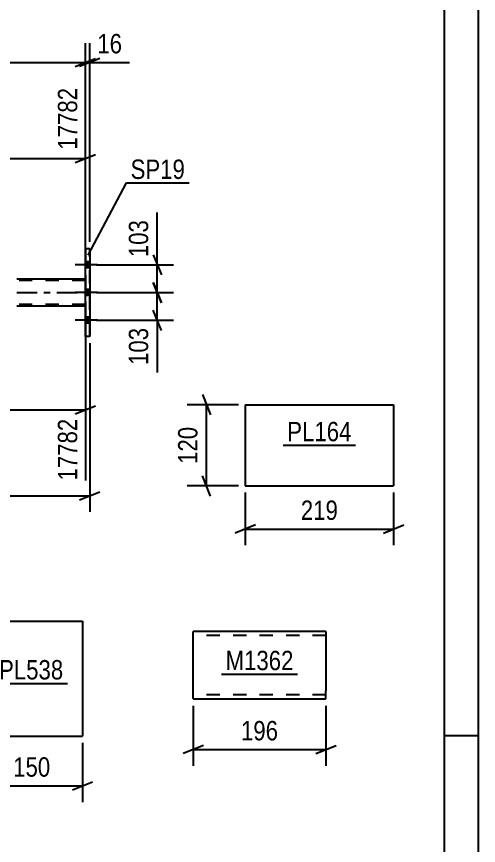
# Model space of a CAD drawing. Header units: millimetres. Extents: x 0 to 841, y 0 to 594.
# Drawn here: x 772.7 to 841, y 132.8 to 255.4 of the extents above; entities that cross this region are included whole.
import ezdxf

# ---------------------------------------------------------------- set-up
doc = ezdxf.new("R2010")
doc.units = ezdxf.units.MM
doc.linetypes.add('DXK_LINE_DOT2', pattern=[3.9198, 1.9599, -1.9599])
doc.linetypes.add('DXK_LINE_DOT3', pattern=[5.9187, 2.979, -0.9799, 0.9799, -0.9799])
doc.styles.add('Arial Narrow', font='ARIALN.TTF', dxfattribs={"height": 0.2})

# ---------------------------------------------------------------- blocks, each defined once
blk = doc.blocks.new('Unknown-122567994-1133')
at = {"color": 5, "linetype": 'Continuous'}
for p, q in [((841, 0), (841, 594)), ((836, 5), (836, 589)), ((841, 149), (836, 149))]:
    blk.add_line(p, q, dxfattribs=at)
blk = doc.blocks.new('Bolt-122567994-5802 - 5675')
at = {"linetype": 'Continuous'}
for points in [[(783.53, 218.22), (783.53, 219.1), (782.89, 219.1), (782.89, 218.22)], [(783.53, 218.22), (783.53, 219.1), (782.89, 219.1), (782.89, 218.22)], [(783.53, 218.22), (783.53, 219.1), (782.89, 219.1), (782.89, 218.22)], [(783.53, 214.12), (783.53, 215), (782.89, 215), (782.89, 214.12)], [(783.53, 214.12), (783.53, 215), (782.89, 215), (782.89, 214.12)], [(783.53, 210.02), (783.53, 210.9), (782.89, 210.9), (782.89, 210.02)], [(783.53, 210.02), (783.53, 210.9), (782.89, 210.9), (782.89, 210.02)], [(783.53, 210.02), (783.53, 210.9), (782.89, 210.9), (782.89, 210.02)]]:
    blk.add_hatch(color=1, dxfattribs=at).paths.add_polyline_path(points)
at = {"color": 1, "linetype": 'Continuous'}
for p, q in [((784.69, 218.66), (781.37, 218.66)), ((784.69, 218.66), (781.37, 218.66)), ((784.69, 218.66), (781.37, 218.66)), ((783.53, 219.1), (782.89, 219.1)), ((783.53, 219.1), (782.89, 219.1)), ((783.53, 219.1), (782.89, 219.1)), ((783.53, 218.22), (782.89, 218.22)), ((783.53, 218.22), (782.89, 218.22)), ((783.53, 218.22), (782.89, 218.22)), ((784.69, 214.56), (781.37, 214.56)), ((784.69, 214.56), (781.37, 214.56)), ((783.53, 215), (782.89, 215)), ((783.53, 215), (782.89, 215)), ((783.53, 214.12), (782.89, 214.12)), ((783.53, 214.12), (782.89, 214.12)), ((783.53, 210.9), (782.89, 210.9)), ((783.53, 210.9), (782.89, 210.9)), ((783.53, 210.9), (782.89, 210.9)), ((784.69, 210.46), (781.37, 210.46)), ((784.69, 210.46), (781.37, 210.46)), ((784.69, 210.46), (781.37, 210.46)), ((783.53, 210.02), (782.89, 210.02)), ((783.53, 210.02), (782.89, 210.02)), ((783.53, 210.02), (782.89, 210.02))]:
    blk.add_line(p, q, dxfattribs=at)
blk = doc.blocks.new('Part-122567994-5828 - 5675')
at = {"color": 2, "linetype": 'Continuous'}
for p, q in [((782.89, 221.06), (782.89, 221.06)), ((782.89, 221.06), (783.53, 221.06)), ((782.89, 208.06), (782.89, 221.06)), ((783.53, 221.06), (783.53, 208.06)), ((782.89, 208.06), (782.89, 208.06)), ((783.53, 208.06), (782.89, 208.06))]:
    blk.add_line(p, q, dxfattribs=at)
at = {"color": 7, "linetype": 'DXK_LINE_DOT2'}
for p, q in [((782.89, 221.06), (782.89, 208.06)), ((783.53, 208.06), (783.53, 221.06))]:
    blk.add_line(p, q, dxfattribs=at)
blk = doc.blocks.new('Part-122567994-5845 - 5675')
at = {"color": 2, "linetype": 'Continuous'}
for p, q in [((782.89, 216.56), (772.77, 216.56)), ((782.89, 212.56), (772.77, 212.56))]:
    blk.add_line(p, q, dxfattribs=at)
at = {"color": 7, "linetype": 'DXK_LINE_DOT2'}
for p, q in [((782.89, 216.32), (772.77, 216.32)), ((782.89, 216.56), (782.89, 212.56)), ((782.89, 212.8), (772.77, 212.8))]:
    blk.add_line(p, q, dxfattribs=at)
at = {"color": 7, "linetype": 'DXK_LINE_DOT3'}
blk.add_line((772.77, 214.56), (782.89, 214.56), dxfattribs=at)
blk = doc.blocks.new('Part-122567994-6396 - 6392')
at = {"color": 2, "linetype": 'Continuous'}
for p, q in [((767.47, 165.95), (767.47, 148.95)), ((767.47, 165.95), (782.47, 165.95)), ((782.47, 165.95), (782.47, 148.95)), ((767.47, 148.95), (782.47, 148.95))]:
    blk.add_line(p, q, dxfattribs=at)
blk = doc.blocks.new('Part-122567994-1786 - 1772')
at = {"color": 2, "linetype": 'Continuous'}
for p, q in [((818.45, 164.46), (798.84, 164.46)), ((798.84, 154.55), (798.84, 164.46)), ((818.45, 164.46), (818.45, 155.66)), ((818.45, 154.46), (818.45, 155.66)), ((798.84, 154.55), (798.84, 154.46)), ((798.84, 154.46), (818.45, 154.46))]:
    blk.add_line(p, q, dxfattribs=at)
at = {"color": 7, "linetype": 'DXK_LINE_DOT2'}
for p, q in [((818.45, 163.86), (798.84, 163.86)), ((798.84, 155.06), (798.84, 155.11)), ((818.45, 155.06), (798.84, 155.06)), ((818.45, 155.11), (818.45, 155.43)), ((818.45, 155.06), (818.45, 155.11))]:
    blk.add_line(p, q, dxfattribs=at)
blk = doc.blocks.new('Part-122567994-23805 - 23804')
at = {"color": 2, "linetype": 'Continuous'}
for p, q in [((806.52, 197.97), (806.52, 185.97)), ((806.52, 197.97), (828.46, 197.97)), ((828.46, 197.97), (828.46, 185.97)), ((806.52, 185.97), (828.46, 185.97))]:
    blk.add_line(p, q, dxfattribs=at)
blk = doc.blocks.new('StraightDimension-122567994-6091 - 5675')
at = {"color": 7, "linetype": 'Continuous'}
for p, q in [((674.34, 225.96), (674.34, 244.83)), ((782.89, 217.56), (782.89, 244.83)), ((675.84, 234.99), (672.84, 233.79)), ((674.34, 234.39), (782.89, 234.39)), ((781.39, 233.79), (784.39, 234.99))]:
    blk.add_line(p, q, dxfattribs=at)
at = {"color": 0}
blk.add_wipeout([(732.87, 235.14), (732.87, 239.34), (724.36, 239.34), (724.36, 235.14)], dxfattribs=at)
at = {"color": 3, "style": 'Arial Narrow'}
blk.add_text('3359', height=2.863, dxfattribs=at).set_placement((724.96, 235.74))
at = {"color": 0, "linetype": 'Continuous'}
blk.add_wipeout([(782.29, 245.43), (778.09, 245.43), (778.09, 235.09), (782.29, 235.09)], dxfattribs=at)
at = {"color": 3, "linetype": 'Continuous', "style": 'Arial Narrow'}
blk.add_text('17782', height=2.863, rotation=90.0002, dxfattribs=at).set_placement((781.69, 235.69))
blk = doc.blocks.new('StraightDimension-122567994-6009 - 5675')
at = {"color": 7, "linetype": 'Continuous'}
for p, q in [((792.93, 216.06), (794.13, 213.06)), ((784.53, 214.56), (795.93, 214.56)), ((793.53, 210.46), (793.53, 214.56)), ((794.13, 208.96), (792.93, 211.96)), ((784.53, 210.46), (795.93, 210.46)), ((793.53, 210.46), (793.53, 202.73)), ((793.53, 210.46), (793.53, 202.73))]:
    blk.add_line(p, q, dxfattribs=at)
at = {"color": 0}
blk.add_wipeout([(792.78, 209.94), (788.58, 209.94), (788.58, 203.25), (792.78, 203.25)], dxfattribs=at)
at = {"color": 3, "style": 'Arial Narrow'}
blk.add_text('103', height=2.863, rotation=90.0002, dxfattribs=at).set_placement((792.18, 203.85))
blk = doc.blocks.new('StraightDimension-122567994-6019 - 5675')
at = {"color": 7, "linetype": 'Continuous'}
for p, q in [((793.53, 218.66), (793.53, 226.4)), ((793.53, 218.66), (793.53, 226.4)), ((792.93, 220.16), (794.13, 217.16)), ((784.53, 218.66), (795.93, 218.66)), ((793.53, 214.56), (793.53, 218.66)), ((794.13, 213.06), (792.93, 216.06)), ((784.53, 214.56), (795.93, 214.56))]:
    blk.add_line(p, q, dxfattribs=at)
at = {"color": 0}
blk.add_wipeout([(792.78, 225.87), (788.58, 225.87), (788.58, 219.19), (792.78, 219.19)], dxfattribs=at)
at = {"color": 3, "style": 'Arial Narrow'}
blk.add_text('103', height=2.863, rotation=90.0002, dxfattribs=at).set_placement((792.18, 219.79))
blk = doc.blocks.new('StraightDimension-122567994-6030 - 5675')
at = {"color": 7, "linetype": 'Continuous'}
for p, q in [((783.53, 207.06), (783.53, 182.11)), ((782.03, 183.91), (785.03, 185.11)), ((99.41, 184.51), (783.53, 184.51))]:
    blk.add_line(p, q, dxfattribs=at)
blk = doc.blocks.new('StraightDimension-122567994-6058 - 5675')
at = {"color": 7, "linetype": 'Continuous'}
for p, q in [((782.89, 211.56), (782.89, 186.77)), ((674.34, 203.16), (674.34, 186.77)), ((675.84, 197.81), (672.84, 196.61)), ((781.39, 196.61), (784.39, 197.81)), ((674.34, 197.21), (782.89, 197.21))]:
    blk.add_line(p, q, dxfattribs=at)
at = {"color": 0}
blk.add_wipeout([(732.87, 197.96), (732.87, 202.16), (724.36, 202.16), (724.36, 197.96)], dxfattribs=at)
at = {"color": 3, "style": 'Arial Narrow'}
blk.add_text('3359', height=2.863, dxfattribs=at).set_placement((724.96, 198.56))
at = {"color": 0, "linetype": 'Continuous'}
blk.add_wipeout([(782.29, 196.51), (778.09, 196.51), (778.09, 186.17), (782.29, 186.17)], dxfattribs=at)
at = {"color": 3, "linetype": 'Continuous', "style": 'Arial Narrow'}
blk.add_text('17782', height=2.863, rotation=90.0002, dxfattribs=at).set_placement((781.69, 186.77))
blk = doc.blocks.new('StraightDimension-122567994-6110 - 5675')
at = {"color": 7, "linetype": 'Continuous'}
for p, q in [((782.89, 222.06), (782.89, 251.43)), ((783.53, 222.06), (783.53, 251.43)), ((781.39, 247.98), (784.39, 249.18)), ((785.03, 249.18), (782.03, 247.98)), ((782.89, 248.58), (783.53, 248.58)), ((783.53, 248.58), (789.44, 248.58)), ((783.53, 248.58), (789.44, 248.58))]:
    blk.add_line(p, q, dxfattribs=at)
at = {"color": 0}
blk.add_wipeout([(788.91, 249.33), (788.91, 253.53), (784.06, 253.53), (784.06, 249.33)], dxfattribs=at)
at = {"color": 3, "style": 'Arial Narrow'}
blk.add_text('16', height=2.863, dxfattribs=at).set_placement((784.66, 249.93))
blk = doc.blocks.new('StraightDimension-122567994-6120 - 5675')
at = {"color": 7, "linetype": 'Continuous'}
for p, q in [((782.89, 222.06), (782.89, 251.43)), ((781.39, 247.98), (784.39, 249.18)), ((100.05, 248.58), (782.89, 248.58))]:
    blk.add_line(p, q, dxfattribs=at)
blk = doc.blocks.new('StraightDimension-122567994-6398 - 6392')
at = {"color": 7, "linetype": 'Continuous'}
for p, q in [((767.47, 147.95), (767.47, 139.22)), ((782.47, 147.95), (782.47, 139.22)), ((768.97, 142.22), (765.97, 141.02)), ((780.97, 141.02), (783.97, 142.22)), ((767.47, 141.62), (782.47, 141.62))]:
    blk.add_line(p, q, dxfattribs=at)
at = {"color": 0}
blk.add_wipeout([(778.31, 142.37), (778.31, 146.57), (771.62, 146.57), (771.62, 142.37)], dxfattribs=at)
at = {"color": 3, "style": 'Arial Narrow'}
blk.add_text('150', height=2.863, dxfattribs=at).set_placement((772.22, 142.97))
blk = doc.blocks.new('StraightDimension-122567994-1788 - 1772')
at = {"color": 7, "linetype": 'Continuous'}
for p, q in [((798.84, 153.46), (798.84, 144.59)), ((818.45, 153.46), (818.45, 144.59)), ((800.34, 147.59), (797.34, 146.39)), ((816.95, 146.39), (819.95, 147.59)), ((798.84, 146.99), (818.45, 146.99))]:
    blk.add_line(p, q, dxfattribs=at)
at = {"color": 0}
blk.add_wipeout([(811.99, 147.74), (811.99, 151.94), (805.3, 151.94), (805.3, 147.74)], dxfattribs=at)
at = {"color": 3, "style": 'Arial Narrow'}
blk.add_text('196', height=2.863, dxfattribs=at).set_placement((805.9, 148.34))
blk = doc.blocks.new('StraightDimension-122567994-23807 - 23804')
at = {"color": 7, "linetype": 'Continuous'}
for p, q in [((800.21, 199.47), (801.41, 196.47)), ((805.52, 197.97), (797.96, 197.97)), ((800.81, 185.97), (800.81, 197.97)), ((801.41, 184.47), (800.21, 187.47)), ((805.52, 185.97), (797.96, 185.97))]:
    blk.add_line(p, q, dxfattribs=at)
at = {"color": 0}
blk.add_wipeout([(800.06, 195.31), (795.86, 195.31), (795.86, 188.62), (800.06, 188.62)], dxfattribs=at)
at = {"color": 3, "style": 'Arial Narrow'}
blk.add_text('120', height=2.863, rotation=90.0002, dxfattribs=at).set_placement((799.46, 189.22))
blk = doc.blocks.new('StraightDimension-122567994-23811 - 23804')
at = {"color": 7, "linetype": 'Continuous'}
for p, q in [((806.52, 184.97), (806.52, 177.19)), ((828.46, 184.97), (828.46, 177.19)), ((808.02, 180.19), (805.02, 178.99)), ((826.96, 178.99), (829.96, 180.19)), ((806.52, 179.59), (828.46, 179.59))]:
    blk.add_line(p, q, dxfattribs=at)
at = {"color": 0}
blk.add_wipeout([(820.83, 180.34), (820.83, 184.54), (814.15, 184.54), (814.15, 180.34)], dxfattribs=at)
at = {"color": 3, "style": 'Arial Narrow'}
blk.add_text('219', height=2.863, dxfattribs=at).set_placement((814.75, 180.94))
blk = doc.blocks.new('Mark-122567994-5824 - 5675')
at = {"color": 0}
blk.add_wipeout([(797.62, 231.36), (797.62, 234.36), (789.58, 234.36), (789.58, 231.36)], dxfattribs=at)
blk.add_wipeout([(797.62, 231.36), (797.62, 234.36), (789.58, 234.36), (789.58, 231.36)], dxfattribs=at)
at = {"color": 30, "linetype": 'Continuous'}
for p, q in [((783.3, 220.1), (788.98, 230.76)), ((788.98, 230.76), (798.22, 230.76))]:
    blk.add_line(p, q, dxfattribs=at)
at = {"color": 3, "style": 'Arial Narrow'}
blk.add_text('SP19', height=2.863, dxfattribs=at).set_placement((789.58, 231.36))
blk = doc.blocks.new('Mark-122567994-6394 - 6392')
at = {"color": 0}
blk.add_wipeout([(779.63, 157.35), (779.63, 160.35), (770.13, 160.35), (770.13, 157.35)], dxfattribs=at)
blk.add_wipeout([(779.63, 157.35), (779.63, 160.35), (770.13, 160.35), (770.13, 157.35)], dxfattribs=at)
at = {"color": 30, "linetype": 'Continuous'}
blk.add_line((769.53, 156.75), (780.23, 156.75), dxfattribs=at)
at = {"color": 3, "style": 'Arial Narrow'}
blk.add_text('PL538', height=2.863, dxfattribs=at).set_placement((770.13, 157.35))
blk = doc.blocks.new('Mark-122567994-1784 - 1772')
at = {"color": 0}
blk.add_wipeout([(813.67, 158.72), (813.67, 161.72), (803.62, 161.72), (803.62, 158.72)], dxfattribs=at)
blk.add_wipeout([(813.67, 158.72), (813.67, 161.72), (803.62, 161.72), (803.62, 158.72)], dxfattribs=at)
at = {"color": 30, "linetype": 'Continuous'}
blk.add_line((803.02, 158.12), (814.27, 158.12), dxfattribs=at)
at = {"color": 3, "style": 'Arial Narrow'}
blk.add_text('M1362', height=2.863, dxfattribs=at).set_placement((803.62, 158.72))
blk = doc.blocks.new('Mark-122567994-23814 - 23804')
at = {"color": 0}
blk.add_wipeout([(822.24, 192.57), (822.24, 195.57), (812.74, 195.57), (812.74, 192.57)], dxfattribs=at)
blk.add_wipeout([(822.24, 192.57), (822.24, 195.57), (812.74, 195.57), (812.74, 192.57)], dxfattribs=at)
at = {"color": 30, "linetype": 'Continuous'}
blk.add_line((812.14, 191.97), (822.84, 191.97), dxfattribs=at)
at = {"color": 3, "style": 'Arial Narrow'}
blk.add_text('PL164', height=2.863, dxfattribs=at).set_placement((812.74, 192.57))

msp = doc.modelspace()

# ---------------------------------------------------------------- block references
for name in ['Unknown-122567994-1133', 'Part-122567994-5828 - 5675', 'Bolt-122567994-5802 - 5675', 'Part-122567994-5845 - 5675', 'Part-122567994-23805 - 23804', 'Part-122567994-6396 - 6392', 'Part-122567994-1786 - 1772']:
    msp.add_blockref(name, (0, 0))

# ---------------------------------------------------------------- next in the draw order: block references
for name in ['StraightDimension-122567994-6091 - 5675', 'StraightDimension-122567994-6009 - 5675', 'StraightDimension-122567994-23807 - 23804', 'Mark-122567994-23814 - 23804', 'Mark-122567994-1784 - 1772', 'Mark-122567994-6394 - 6392', 'StraightDimension-122567994-1788 - 1772', 'StraightDimension-122567994-6398 - 6392']:
    msp.add_blockref(name, (0, 0))

# ---------------------------------------------------------------- next in the draw order: block references
for name in ['StraightDimension-122567994-6019 - 5675', 'StraightDimension-122567994-6030 - 5675', 'StraightDimension-122567994-23811 - 23804']:
    msp.add_blockref(name, (0, 0))

# ---------------------------------------------------------------- next in the draw order: block references
for name in ['StraightDimension-122567994-6110 - 5675', 'StraightDimension-122567994-6058 - 5675']:
    msp.add_blockref(name, (0, 0))

# ---------------------------------------------------------------- next in the draw order: block references
msp.add_blockref('StraightDimension-122567994-6120 - 5675', (0, 0))

# ---------------------------------------------------------------- next in the draw order: block references
msp.add_blockref('Mark-122567994-5824 - 5675', (0, 0))

doc.saveas('drawing.dxf')
